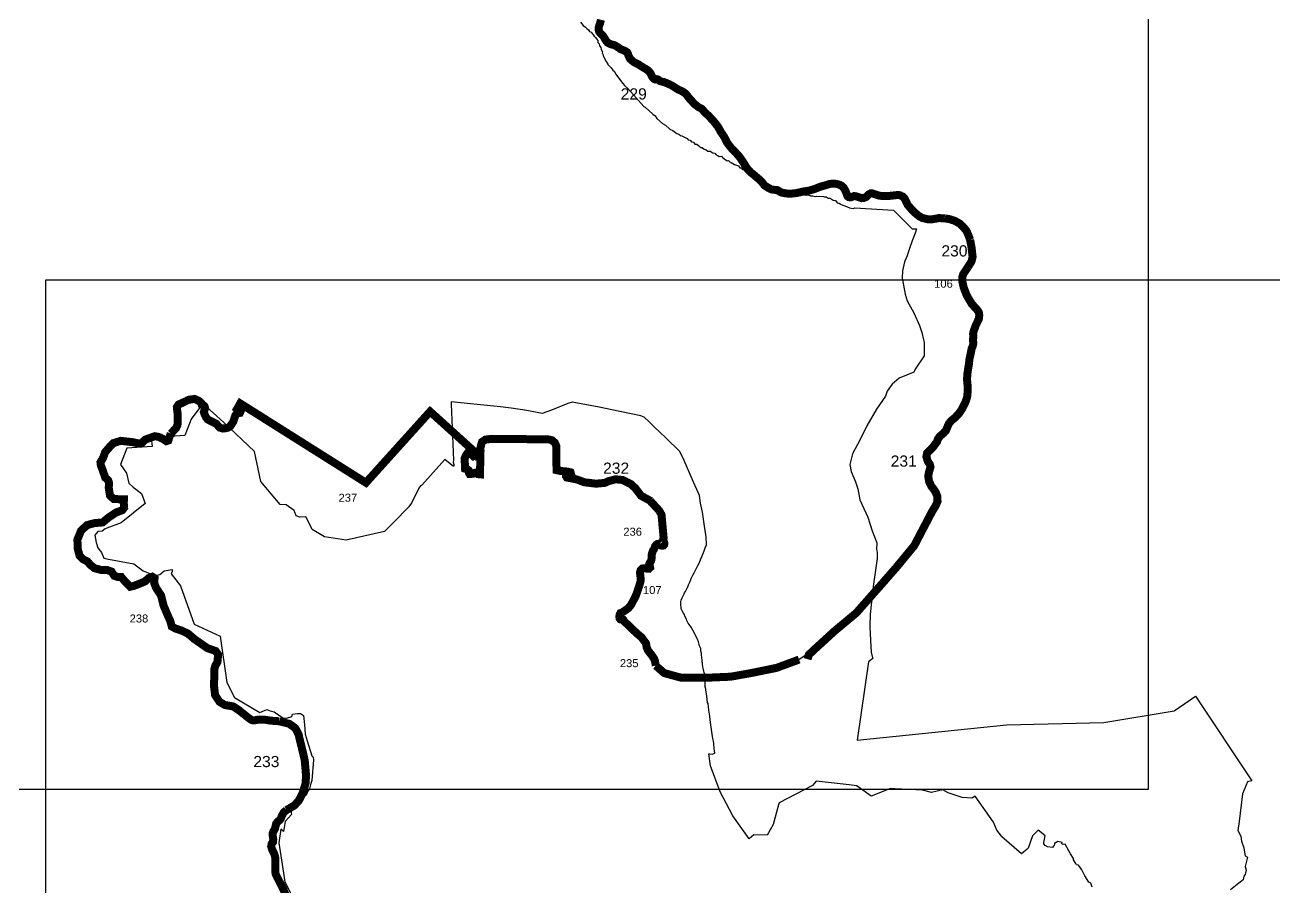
# Model space of a CAD drawing. Header units: metres. Extents: x 290946 to 378809, y 1824167 to 1998918.
# Drawn here: x 307250 to 315062, y 1911368 to 1916759 of the extents above; entities that cross this region are included whole.
import ezdxf

# ---------------------------------------------------------------- set-up
doc = ezdxf.new("R2010")
doc.units = ezdxf.units.M
for name, color, linetype in [('ARTIFICIALLY PROTECTED', 10, 'Continuous'), ('COASTLINE', 5, 'Continuous'), ('DISTRICT BOUNDRY', 86, 'Continuous'), ('NATURALLY PROTECTED', 3, 'Continuous'), ('UNPROTECTED', 130, 'Continuous'), ('UNPROTECTED DUE TO CREEK', 150, 'Continuous')]:
    doc.layers.add(name, color=color, linetype=linetype)
doc.styles.get("Standard").update_dxf_attribs({"font": 'arial.ttf'})
picture_1 = doc.add_image_def('image2.ecw', size_in_pixel=(310108, 856430))
picture_2 = doc.add_image_def('image4.ecw', size_in_pixel=(478612, 2026941.0))

msp = doc.modelspace()

# ---------------------------------------------------------------- linework, layer by layer
at = {"layer": 'ARTIFICIALLY PROTECTED', "const_width": 50, "flags": 128}
for points in [[(310630.3, 1913945.4), (310634.5, 1913950.9), (310657.4, 1913948.4), (310662, 1913953), (310659.5, 1913961.9), (310643, 1913966.1), (310593.5, 1913970.8), (310572.7, 1913975.4), (310571.5, 1914010.5), (310571, 1914125.1), (310561.1, 1914147.1), (310544.6, 1914162), (310527, 1914167), (310475.7, 1914168.6), (310255.9, 1914170), (310153.8, 1914169.7), (310128.5, 1914166.5), (310106.9, 1914152.7), (310102.1, 1914138.3), (310096.3, 1914113.4), (310097, 1914098.4), (310093.6, 1913949.3), (310080.1, 1913950.4), (310077.3, 1913953.1), (310070.8, 1913957.6), (310065.2, 1913959.6), (310057.3, 1913958.3), (310048.4, 1913952.5), (310028.3, 1913951.6), (310024.9, 1913958), (310021.4, 1913975.5), (310014.4, 1913981.3), (310005.5, 1913982.8), (310000.6, 1913984.3), (309997.6, 1914049.2), (310006.9, 1914069.6), (310021.6, 1914089.5), (310047.9, 1914066.4), (310053.2, 1914072.6), (310061.9, 1914067.3), (310065.3, 1914071.6), (310059.2, 1914077.2), (310065.3, 1914085.4), (309781.9, 1914341.8), (309380.9, 1913896.8), (308595.2, 1914392.7), (308575.9, 1914359), (308597.9, 1914343.8), (308593.1, 1914333.5), (308584.8, 1914332.1), (308573.8, 1914329.3), (308565.5, 1914319), (308551.1, 1914277), (308532.3, 1914249.3), (308518.3, 1914241), (308501.9, 1914237), (308487.1, 1914235.7), (308468.8, 1914240.7), (308445, 1914265.3), (308405.7, 1914285.3), (308390.9, 1914293.2), (308381.6, 1914305.9), (308371.9, 1914326.1), (308367.8, 1914338.6), (308369.9, 1914345), (308374.5, 1914359.1), (308374.8, 1914366.7), (308373.4, 1914371.9), (308369.9, 1914378.2), (308364.5, 1914381.9), (308354.9, 1914385.1), (308352, 1914394.1), (308338.2, 1914407.9), (308309.3, 1914420.9), (308272.7, 1914415.4), (308236.2, 1914397.5), (308210.1, 1914385.9), (308199.5, 1914370), (308201.6, 1914345.1), (308205.3, 1914322.4), (308205.3, 1914284.4), (308203.3, 1914258.1), (308194.3, 1914238.1), (308161.8, 1914204.3)], [(308161.8, 1914204.3), (308151.4, 1914178.7), (308145.9, 1914160.7), (308133.5, 1914156.6), (308109.2, 1914172.5), (308085.1, 1914183.5), (308061.6, 1914187.7), (308001.4, 1914166.3), (307981.4, 1914145.5), (307962.7, 1914141.4), (307923.3, 1914150.4), (307848, 1914158.7), (307803, 1914144.8), (307786.5, 1914129), (307750.5, 1914086.8), (307738.1, 1914050.9), (307722.2, 1914025.3), (307724.2, 1914005.3), (307735.3, 1913976.3), (307751.9, 1913928.6), (307770.5, 1913910.7), (307775.7, 1913894.8), (307773.5, 1913865), (307781.3, 1913816.4), (307804.5, 1913795.4), (307845.4, 1913793.2), (307868.6, 1913793.2), (307868.6, 1913793.2), (307867.5, 1913770), (307869.8, 1913740.1), (307857.6, 1913724.6), (307818.9, 1913710.3), (307772.4, 1913679.3), (307735.9, 1913648.4), (307683.9, 1913644), (307638.6, 1913631.8), (307601, 1913597.5), (307577.8, 1913541.2), (307580, 1913483.7), (307591.1, 1913440.6), (307612.1, 1913418.5), (307640.8, 1913404.1), (307658.5, 1913383.1), (307685.1, 1913362.1), (307730.4, 1913350), (307762.5, 1913351.1), (307791.2, 1913341.1), (307807.8, 1913314.6), (307831, 1913306.9), (307852.1, 1913306.9), (307873.1, 1913281.5), (307907.3, 1913246.1), (307930.6, 1913251.6), (307968.2, 1913266), (308001.3, 1913280.3), (308024.6, 1913301.4), (308045.6, 1913309.1), (308045.6, 1913309.1), (308059.9, 1913300.2), (308057.7, 1913269.3), (308068.8, 1913240.6), (308100.9, 1913190.8), (308116.3, 1913128.9), (308142, 1913067.5), (308158.6, 1913031), (308167.4, 1912997.8), (308190.7, 1912984.6), (308227.2, 1912972.4), (308268.1, 1912953.6), (308307.9, 1912919.4), (308390.8, 1912861.9), (308441.7, 1912844.2), (308457.2, 1912822.1), (308452.8, 1912774.6), (308440.6, 1912754.7), (308432.8, 1912728.2), (308434, 1912689.5), (308430.7, 1912632), (308438.4, 1912567.9), (308466.2, 1912526.5), (308499.4, 1912506.6), (308551.4, 1912497.7), (308587.9, 1912473.4), (308649.8, 1912423.7), (308668.6, 1912411.8), (308682, 1912410.1), (308704.8, 1912414.6), (308727.8, 1912415.8), (308749.7, 1912414.4), (308790.1, 1912408.3), (308837.6, 1912405)], [(311218, 1913510.7), (311225.3, 1913504.1), (311232.6, 1913502.9), (311240.2, 1913504.1), (311244.7, 1913509.2), (311246.1, 1913517.5), (311243.6, 1913526.4), (311238.9, 1913529.4), (311237.7, 1913533.7), (311238.7, 1913542.6), (311241.3, 1913552), (311228.1, 1913697), (311212.5, 1913723.6), (311157, 1913784.1)], [(311192.2, 1912752.7), (311187.2, 1912781), (311182.3, 1912795.3), (311174.7, 1912806.9), (311165, 1912820.7), (311144.7, 1912846.2), (311135, 1912867.4), (311133.2, 1912883.4), (311130.3, 1912893.6), (311103.5, 1912929.6), (311077.3, 1912951.7), (311042.9, 1912983.4), (311020, 1913006.5), (310996.8, 1913027.7)], [(308884.8, 1911849.8), (308868.3, 1911835.9), (308855.9, 1911814.9), (308849.1, 1911796.5), (308842, 1911786.1), (308831.4, 1911778.8), (308819.8, 1911764.2), (308815.7, 1911746.9), (308812.7, 1911732.8), (308802.6, 1911716.6), (308797.5, 1911703.2), (308798.8, 1911686.1), (308801.6, 1911666.2), (308800.1, 1911649.1), (308791.5, 1911638), (308788.7, 1911622.3), (308795, 1911601.3), (308808.2, 1911575.8), (308813.7, 1911556.2), (308815.2, 1911539.1), (308815.7, 1911500.2), (308814.4, 1911468.7), (308816.5, 1911449.3), (308828.1, 1911425.6), (308863, 1911358), (308879.9, 1911317.4)]]:
    msp.add_lwpolyline(points, dxfattribs=at)
at = {"layer": 'COASTLINE', "flags": 128}
msp.add_lwpolyline([(310845.3, 1916774.5), (310836.5, 1916748.2), (310834.8, 1916731.7), (310838.1, 1916718.9), (310844.4, 1916710), (310856, 1916698.4), (310864.1, 1916689.3), (310872.1, 1916676.8), (310879, 1916664.4), (310890.4, 1916649.7), (310909.5, 1916639.7), (310934, 1916633), (310953, 1916622.3), (310972.8, 1916608.3), (310987.7, 1916602.5), (311005.1, 1916594.1), (311013.3, 1916588.5), (311018.7, 1916578.5), (311021.6, 1916567.3), (311032, 1916547.5), (311054.6, 1916527.8), (311083, 1916513.8), (311115.5, 1916492.5), (311130.5, 1916484.4), (311142.7, 1916475.4), (311155.3, 1916463.1), (311162.1, 1916451.3), (311166.5, 1916442), (311169.8, 1916435.6), (311174.9, 1916428.6), (311179.6, 1916424.1), (311184.7, 1916420.1), (311188.8, 1916418.8), (311194.1, 1916420.2), (311199, 1916420.8), (311204.6, 1916419.3), (311207.7, 1916416.6), (311214.5, 1916411), (311221.2, 1916407.6), (311232.7, 1916404.6), (311247.1, 1916401.2), (311268.8, 1916392.3), (311290.6, 1916382), (311305.5, 1916372.8), (311319, 1916363.8), (311332.9, 1916355.3), (311350, 1916348.4), (311365, 1916339.7), (311377.6, 1916330.7), (311387, 1916319.9), (311397.9, 1916305.6), (311413.8, 1916287.4), (311434.2, 1916265.2), (311460.7, 1916244.6), (311470.3, 1916239.9), (311476.6, 1916237.1), (311481.3, 1916233.8), (311487.7, 1916226.2), (311495, 1916217.2), (311502.7, 1916209.8), (311519.8, 1916193.5), (311545.1, 1916167.7), (311563.7, 1916145.4), (311581, 1916122.9), (311599, 1916090.3), (311616.5, 1916065.5), (311626.4, 1916047), (311638.1, 1916024.1), (311658.6, 1915996.2), (311695.6, 1915957.1), (311714.5, 1915936.1), (311730.1, 1915914.2), (311750.8, 1915881.5), (311765.4, 1915858.6), (311787.3, 1915835.8), (311797, 1915829.2), (311823.5, 1915806.6), (311846.1, 1915787.5), (311860, 1915771.8), (311870.8, 1915757.3), (311879.4, 1915750.6), (311896.8, 1915740.2), (311913.7, 1915731.6), (311928.9, 1915728.7), (311938.7, 1915728.2), (311948.4, 1915727.5), (311956.8, 1915724.6), (311967.8, 1915716.1), (311979, 1915711.6), (311995.1, 1915708), (312014.3, 1915705.5), (312045.8, 1915705.5), (312074.7, 1915708.8), (312111.3, 1915717.5), (312153.5, 1915724.3), (312184.1, 1915733.6), (312218.7, 1915747.4), (312251.6, 1915756.7), (312278.1, 1915764.9), (312298.8, 1915767.7), (312322.4, 1915765.6), (312341.3, 1915760.2), (312352, 1915754.8), (312366.3, 1915742.2), (312378.6, 1915720.1), (312387.8, 1915695.6), (312391.9, 1915686.7), (312398.1, 1915682.7), (312409.2, 1915681.5), (312418.7, 1915684.7), (312431.3, 1915689.4), (312442.5, 1915688.7), (312462.9, 1915681.7), (312478.4, 1915676.3), (312489.4, 1915676.8), (312506.5, 1915683.6), (312521.9, 1915698.8), (312533.6, 1915705.6), (312547, 1915705.6), (312573.2, 1915697.1), (312591, 1915691.5), (312620.6, 1915689.2), (312654, 1915690.6), (312685, 1915694.1), (312706.3, 1915696.4), (312718, 1915694.3), (312734.1, 1915687.1), (312746.8, 1915674.4), (312757.2, 1915654.3), (312766.1, 1915634.9), (312781.8, 1915616.4), (312807.1, 1915588.9), (312837.1, 1915564.3), (312859.1, 1915552.1), (312894.2, 1915543.9), (312919.8, 1915544.2), (312961.2, 1915551.7), (312998.3, 1915550.3), (313029.5, 1915545), (313058.4, 1915535.6), (313092.3, 1915516.9), (313111.4, 1915499.1), (313133.7, 1915472.4), (313145.7, 1915445.3), (313156.8, 1915415.9), (313165.7, 1915367.4), (313172.2, 1915309.3), (313171.4, 1915304), (313164.7, 1915279.4), (313139.1, 1915239.4), (313113.8, 1915201.4), (313107.5, 1915180.3), (313108.7, 1915153), (313116.4, 1915118), (313135.8, 1915067.9), (313166.9, 1915015.1), (313195, 1914984.8), (313205, 1914972.6), (313210.6, 1914963.4), (313213.1, 1914952.9), (313213.6, 1914941.5), (313211.4, 1914921.2), (313191.9, 1914880.8), (313182.2, 1914853.9), (313178.5, 1914844.4), (313176, 1914833.8), (313175.2, 1914826.8), (313176.3, 1914818.5), (313177.4, 1914811.8), (313177, 1914804.9), (313175.3, 1914799.2), (313174.5, 1914792.4), (313175, 1914783.7), (313176.8, 1914773.9), (313176.2, 1914764.1), (313173.1, 1914752.1), (313169.2, 1914741.9), (313166.1, 1914735.3), (313164, 1914723), (313161, 1914708.3), (313157.8, 1914692.3), (313153.1, 1914671.9), (313151.1, 1914656.7), (313150.2, 1914645.7), (313146, 1914618.3), (313139.5, 1914578.6), (313138.5, 1914563.3), (313137.7, 1914545.4), (313138.6, 1914523.2), (313139.9, 1914514.6), (313142.4, 1914499.7), (313141.7, 1914469.8), (313138.1, 1914432.3), (313127, 1914400.2), (313106.5, 1914358.4), (313086.4, 1914328.9), (313064, 1914305.2), (313038.4, 1914284.3), (313023.6, 1914265.9), (313006, 1914224.1), (312990.8, 1914206.8), (312968.3, 1914187.8), (312955.4, 1914169.9), (312950.9, 1914154.5), (312942.1, 1914142.4), (312923.6, 1914118.1), (312910.3, 1914103.6), (312887.9, 1914082.6), (312883.3, 1914060.1), (312892.3, 1914030.6), (312904.5, 1914012.6), (312909, 1913993.9), (312901.3, 1913970.2), (312894.9, 1913939.4), (312900, 1913905.4), (312914.1, 1913875.2), (312929.5, 1913855.6), (312942.5, 1913835.5), (312951.2, 1913812.8), (312953.2, 1913780.6), (312943.3, 1913756.3), (312917.8, 1913714.2), (312807.5, 1913503.2), (312694.8, 1913366.5), (312606.5, 1913265.4), (312445.1, 1913082.1), (312308.4, 1912968), (312180.7, 1912851.3), (312088, 1912790.9), (311946.9, 1912738.8), (311788.9, 1912706.6), (311660, 1912683.6), (311520.4, 1912677.5), (311350.1, 1912677.5), (311244.2, 1912706.6), (311192.2, 1912752.7), (311187.2, 1912781), (311182.3, 1912795.3), (311174.7, 1912806.9), (311165, 1912820.7), (311144.7, 1912846.2), (311135, 1912867.4), (311133.2, 1912883.4), (311130.3, 1912893.6), (311103.5, 1912929.6), (311077.3, 1912951.7), (311042.9, 1912983.4), (311020, 1913006.5), (310991.9, 1913032.1), (310991, 1913037.3), (310989.2, 1913039.7), (310981.5, 1913040.7), (310972.8, 1913041.6), (310969.9, 1913043), (310966.2, 1913048.8), (310964.5, 1913057.7), (310966.8, 1913072.9), (310971, 1913081.5), (310980.8, 1913084.4), (310999, 1913096.8), (311020.8, 1913112.1), (311038.4, 1913133.9), (311066.4, 1913187.6), (311076.6, 1913214.1), (311096.6, 1913276.7), (311097.7, 1913293.3), (311096.3, 1913314.3), (311093.5, 1913334), (311097.9, 1913350.9), (311107.4, 1913360.1), (311123, 1913361.7), (311140.1, 1913358.8), (311149, 1913358.5), (311156.9, 1913366.2), (311155.1, 1913376.7), (311151.1, 1913386.5), (311154.3, 1913394.9), (311163.5, 1913409.4), (311166, 1913422.4), (311165.8, 1913440.8), (311168.1, 1913452.3), (311172.4, 1913466), (311175.4, 1913473.5), (311181.2, 1913480.4), (311187.4, 1913498.7), (311195.7, 1913509.4), (311202.3, 1913513.7), (311208.8, 1913514.7), (311218, 1913510.7), (311225.3, 1913504.1), (311232.6, 1913502.9), (311240.2, 1913504.1), (311244.7, 1913509.2), (311246.1, 1913517.5), (311243.6, 1913526.4), (311238.9, 1913529.4), (311237.7, 1913533.7), (311238.7, 1913542.6), (311241.3, 1913552), (311228.1, 1913697), (311212.5, 1913723.6), (311156.2, 1913784.9), (311100.8, 1913814.9), (311064.4, 1913862.3), (311036.4, 1913888.5), (310985.7, 1913913.5), (310942.1, 1913918.5), (310895.4, 1913906), (310873.4, 1913895.8), (310818.8, 1913890.7), (310746, 1913899.6), (310696.9, 1913917.8), (310636.2, 1913929.3), (310630.7, 1913938.6), (310630.3, 1913945.4), (310634.5, 1913950.9), (310657.4, 1913948.4), (310662, 1913953), (310659.5, 1913961.9), (310643, 1913966.1), (310593.5, 1913970.8), (310572.7, 1913975.4), (310571.5, 1914010.5), (310571, 1914125.1), (310561.1, 1914147.1), (310544.6, 1914162), (310527, 1914167), (310475.7, 1914168.6), (310255.9, 1914170), (310153.8, 1914169.7), (310128.5, 1914166.5), (310106.9, 1914152.7), (310102.1, 1914138.3), (310096.3, 1914113.4), (310097, 1914098.4), (310093.6, 1913949.3), (310080.1, 1913950.4), (310077.3, 1913953.1), (310070.8, 1913957.6), (310065.2, 1913959.6), (310057.3, 1913958.3), (310048.4, 1913952.5), (310028.3, 1913951.6), (310024.9, 1913958), (310021.4, 1913975.5), (310014.4, 1913981.3), (310005.5, 1913982.8), (310000.6, 1913984.3), (309997.6, 1914049.2), (310006.9, 1914069.6), (310021.6, 1914089.5), (310047.9, 1914066.4), (310053.2, 1914072.6), (310061.9, 1914067.3), (310065.3, 1914071.6), (310059.2, 1914077.2), (310065.3, 1914085.4), (309781.9, 1914341.8), (309380.9, 1913896.8), (308595.2, 1914392.7), (308575.9, 1914359), (308597.9, 1914343.8), (308593.1, 1914333.5), (308584.8, 1914332.1), (308573.8, 1914329.3), (308565.5, 1914319), (308551.1, 1914277), (308532.3, 1914249.3), (308518.3, 1914241), (308501.9, 1914237), (308487.1, 1914235.7), (308468.8, 1914240.7), (308445, 1914265.3), (308405.7, 1914285.3), (308390.9, 1914293.2), (308381.6, 1914305.9), (308371.9, 1914326.1), (308367.8, 1914338.6), (308369.9, 1914345), (308374.5, 1914359.1), (308374.8, 1914366.7), (308373.4, 1914371.9), (308369.9, 1914378.2), (308364.5, 1914381.9), (308354.9, 1914385.1), (308352, 1914394.1), (308338.2, 1914407.9), (308309.3, 1914420.9), (308272.7, 1914415.4), (308236.2, 1914397.5), (308210.1, 1914385.9), (308199.5, 1914370), (308201.6, 1914345.1), (308205.3, 1914322.4), (308205.3, 1914284.4), (308203.3, 1914258.1), (308194.3, 1914238.1), (308161.8, 1914204.3), (308151.4, 1914178.7), (308145.9, 1914160.7), (308133.5, 1914156.6), (308109.2, 1914172.5), (308085.1, 1914183.5), (308061.6, 1914187.7), (308001.4, 1914166.3), (307981.4, 1914145.5), (307962.7, 1914141.4), (307923.3, 1914150.4), (307848, 1914158.7), (307803, 1914144.8), (307786.5, 1914129), (307750.5, 1914086.8), (307738.1, 1914050.9), (307722.2, 1914025.3), (307724.2, 1914005.3), (307735.3, 1913976.3), (307751.9, 1913928.6), (307770.5, 1913910.7), (307775.7, 1913894.8), (307773.5, 1913865), (307781.3, 1913816.4), (307804.5, 1913795.4), (307845.4, 1913793.2), (307868.6, 1913793.2), (307868.6, 1913793.2), (307867.5, 1913770), (307869.8, 1913740.1), (307857.6, 1913724.6), (307818.9, 1913710.3), (307772.4, 1913679.3), (307735.9, 1913648.4), (307683.9, 1913644), (307638.6, 1913631.8), (307601, 1913597.5), (307577.8, 1913541.2), (307580, 1913483.7), (307591.1, 1913440.6), (307612.1, 1913418.5), (307640.8, 1913404.1), (307658.5, 1913383.1), (307685.1, 1913362.1), (307730.4, 1913350), (307762.5, 1913351.1), (307791.2, 1913341.1), (307807.8, 1913314.6), (307831, 1913306.9), (307852.1, 1913306.9), (307873.1, 1913281.5), (307907.3, 1913246.1), (307930.6, 1913251.6), (307968.2, 1913266), (308001.3, 1913280.3), (308024.6, 1913301.4), (308045.6, 1913309.1), (308045.6, 1913309.1), (308059.9, 1913300.2), (308057.7, 1913269.3), (308068.8, 1913240.6), (308100.9, 1913190.8), (308116.3, 1913128.9), (308142, 1913067.5), (308158.6, 1913031), (308167.4, 1912997.8), (308190.7, 1912984.6), (308227.2, 1912972.4), (308268.1, 1912953.6), (308307.9, 1912919.4), (308390.8, 1912861.9), (308441.7, 1912844.2), (308457.2, 1912822.1), (308452.8, 1912774.6), (308440.6, 1912754.7), (308432.8, 1912728.2), (308434, 1912689.5), (308430.7, 1912632), (308438.4, 1912567.9), (308466.2, 1912526.5), (308499.4, 1912506.6), (308551.4, 1912497.7), (308587.9, 1912473.4), (308649.8, 1912423.7), (308668.6, 1912411.8), (308682, 1912410.1), (308704.8, 1912414.6), (308727.8, 1912415.8), (308749.7, 1912414.4), (308790.1, 1912408.3), (308837.6, 1912405), (308901.3, 1912389.1), (308923.9, 1912373.5), (308939.1, 1912361.7), (308949.7, 1912343.9), (308960, 1912321.6), (308985.3, 1912217.2), (308998.4, 1912160.8), (309006, 1912073.5), (309004.8, 1912019.7), (308985.3, 1911955.4), (308961.3, 1911908.6), (308933.8, 1911878.6), (308884.8, 1911849.8), (308868.3, 1911835.9), (308855.9, 1911814.9), (308849.1, 1911796.5), (308842, 1911786.1), (308831.4, 1911778.8), (308819.8, 1911764.2), (308815.7, 1911746.9), (308812.7, 1911732.8), (308802.6, 1911716.6), (308797.5, 1911703.2), (308798.8, 1911686.1), (308801.6, 1911666.2), (308800.1, 1911649.1), (308791.5, 1911638), (308788.7, 1911622.3), (308795, 1911601.3), (308808.2, 1911575.8), (308813.7, 1911556.2), (308815.2, 1911539.1), (308815.7, 1911500.2), (308814.4, 1911468.7), (308816.5, 1911449.3), (308828.1, 1911425.6), (308863, 1911358)], dxfattribs=at)
at = {"layer": 'DISTRICT BOUNDRY'}
for points in [[(310722.4, 1916777.9, 0), (310739.3, 1916756.4, 0), (310752.6, 1916746.6, 0), (310760.9, 1916736.8, 0), (310772.2, 1916729, 0), (310777.8, 1916719.4, 0), (310789.3, 1916713.6, 0), (310794.1, 1916705.5, 0), (310798.4, 1916702.4, 0), (310803.8, 1916695.8, 0), (310807.8, 1916689.6, 0), (310813.5, 1916684.9, 0), (310815.8, 1916680.4, 0), (310824.1, 1916670.9, 0), (310829.9, 1916661.7, 0), (310830.9, 1916650.3, 0), (310837.8, 1916641.7, 0), (310840.8, 1916628.8, 0), (310848.2, 1916618.2, 0), (310850.4, 1916605.3, 0), (310858.4, 1916590.9, 0), (310857.8, 1916583.8, 0), (310857.7, 1916583.2, 0), (310858.4, 1916581.8, 0), (310863, 1916573.2, 0), (310863.3, 1916567, 0), (310864.6, 1916562.8, 0), (310882, 1916530.7, 0), (310892.8, 1916514.1, 0), (310891.7, 1916513, 0), (310913.7, 1916491.3, 0), (310923.2, 1916476.6, 0), (310932, 1916469.7, 0), (310943.2, 1916451.3, 0), (310979, 1916404.7, 0), (310997.3, 1916381.1, 0), (311018.3, 1916361.5, 0), (311052.9, 1916323.1, 0), (311084.1, 1916286.5, 0), (311118.2, 1916249, 0), (311125.4, 1916245.6, 0), (311173.5, 1916202.5, 0), (311188.8, 1916190.6, 0), (311199.1, 1916174.8, 0), (311234.5, 1916143.8, 0), (311252.8, 1916132.6, 0), (311280.7, 1916108.7, 0), (311299.3, 1916099.1, 0), (311323, 1916080.1, 0), (311336.7, 1916075.7, 0), (311346.6, 1916068.2, 0), (311356, 1916066.3, 0), (311387.9, 1916050.2, 0), (311395.7, 1916042, 0), (311407.2, 1916038.8, 0), (311416, 1916029.2, 0), (311427.7, 1916025.8, 0), (311437.1, 1916014.7, 0), (311449.2, 1916013.8, 0), (311462.2, 1916003.8, 0), (311472.6, 1915993.4, 0), (311482, 1915992.7, 0), (311494.2, 1915982.1, 0), (311506.9, 1915978.9, 0), (311517.8, 1915971.3, 0), (311531.2, 1915970.3, 0), (311548.6, 1915959.1, 0), (311560.4, 1915957.7, 0), (311570.7, 1915946.8, 0), (311580, 1915943.6, 0), (311588.4, 1915938, 0), (311603.4, 1915938.5, 0), (311608.9, 1915931.2, 0), (311638.8, 1915910.4, 0), (311647.2, 1915911, 0), (311655.4, 1915903.7, 0), (311663.2, 1915900.4, 0), (311684.5, 1915887.3, 0), (311708.2, 1915878.3, 0), (311718.4, 1915866.6, 0), (311727.4, 1915866.3, 0), (311734.8, 1915856, 0), (311745.1, 1915852.6, 0), (311752.4, 1915843.6, 0), (311762.3, 1915842.3, 0), (311773.8, 1915834.1, 0), (311790.4, 1915830, 0), (311801.6, 1915819, 0), (311812.4, 1915814.7, 0), (311821.8, 1915808.4, 0), (311830.1, 1915805.9, 0), (311857.7, 1915781.1, 0), (311870.7, 1915774.2, 0), (311902.5, 1915746.1, 0), (311911, 1915745.2, 0), (311919.6, 1915733.5, 0), (311935.2, 1915725.4, 0), (311955.5, 1915712.4, 0), (311989.8, 1915703.3, 0), (311999.9, 1915698.8, 0), (312009, 1915702.9, 0), (312023.5, 1915694.7, 0), (312036.6, 1915699.7, 0), (312049.4, 1915698.8, 0), (312060.3, 1915705, 0), (312077.3, 1915707.7, 0), (312103.1, 1915704.7, 0), (312115.9, 1915697.3, 0), (312136.1, 1915694.7, 0), (312145, 1915696.5, 0), (312158.7, 1915690.4, 0), (312173.2, 1915691.5, 0), (312189.5, 1915686.3, 0), (312197.1, 1915688.3, 0), (312239.6, 1915686.9, 0), (312245.6, 1915683.7, 0), (312256.4, 1915684.5, 0), (312269.8, 1915676.4, 0), (312281.3, 1915675.6, 0), (312301.7, 1915664.8, 0), (312315.4, 1915660.8, 0), (312326.8, 1915647.5, 0), (312337.9, 1915645.2, 0), (312351, 1915637.2, 0), (312366.8, 1915630, 0), (312384.7, 1915624.5, 0), (312402.4, 1915616, 0), (312425.1, 1915612.2, 0), (312428.1, 1915611.9, 0), (312435.8, 1915615.5, 0), (312677.7, 1915601, 0), (312795.1, 1915484.7, 0), (312821.9, 1915484.8, 0), (312813.8, 1915458.5, 0), (312795.1, 1915409.4, 0), (312777.9, 1915362, 0), (312777.9, 1915361.7, 0), (312769.8, 1915335.8, 0), (312763.3, 1915316.4, 0), (312745.9, 1915277.3, 0), (312733.2, 1915222.5, 0), (312731.9, 1915177, 0), (312740.1, 1915132.2, 0), (312750.9, 1915076.3, 0), (312764.1, 1915035.3, 0), (312804.4, 1914959.3, 0), (312840.5, 1914879.3, 0), (312854.5, 1914837.1, 0), (312865.4, 1914790.5, 0), (312869.7, 1914773.4, 0), (312869.9, 1914690.2, 0), (312812.9, 1914606, 0), (312808.8, 1914596.6, 0), (312805.3, 1914588.7, 0), (312714.2, 1914550.3, 0), (312669.7, 1914514.1, 0), (312638.2, 1914470, 0), (312628.2, 1914438.4, 0), (312571.2, 1914357.3, 0), (312511.2, 1914253.4, 0), (312470, 1914166.2, 0), (312421, 1914078.3, 0), (312404.4, 1914011.4, 0), (312413.6, 1913967, 0), (312440.4, 1913902.1, 0), (312454.5, 1913858, 0), (312466.8, 1913790.4, 0), (312518.1, 1913680.4, 0), (312545.1, 1913596.4, 0), (312573.8, 1913520.2, 0), (312571.9, 1913479.8, 0), (312576.5, 1913461.8, 0), (312575.5, 1913423.6, 0), (312551.3, 1913247.2, 0), (312532, 1913074.6, 0), (312530.4, 1912997.5, 0), (312533.7, 1912909.1, 0), (312539.1, 1912836.4, 0), (312546.6, 1912802.5, 0), (312548.4, 1912797.9, 0), (312521.7, 1912776.4, 0), (312451.7, 1912285.8, 0), (313384.1, 1912382.7, 0), (313992.2, 1912397.2, 0), (314432.3, 1912469.8, 0), (314565.2, 1912561.9, 0), (314917.7, 1912033.4, 0), (314889.2, 1912026, 0), (314859.4, 1911952, 0), (314837.1, 1911777.1, 0), (314830.1, 1911722.6, 0), (314849.1, 1911685.9, 0), (314852.1, 1911655, 0), (314867.5, 1911614, 0), (314868.1, 1911610.5, 0), (314876.2, 1911562.7, 0), (314890.5, 1911554, 0), (314875.8, 1911496.5, 0), (314882.4, 1911472.8, 0), (314876, 1911447.4, 0), (314867.3, 1911435.3, 0), (314862.2, 1911413.8, 0), (314836.9, 1911393.3, 0), (314783.5, 1911350.1, 0)], [(313919.2, 1911366.9, 0), (313910.1, 1911391.8, 0), (313897.9, 1911399, 0), (313874.5, 1911439.2, 0), (313854.9, 1911474.8, 0), (313834.4, 1911504.8, 0), (313822.3, 1911507.7, 0), (313817.7, 1911515, 0), (313803.1, 1911537.8, 0), (313803.3, 1911546.9, 0), (313784.4, 1911575.2, 0), (313772.7, 1911594.2, 0), (313750.3, 1911636.7, 0), (313737.6, 1911633.9, 0), (313729, 1911637.5, 0), (313733, 1911646.8, 0), (313704.4, 1911652.1, 0), (313683.9, 1911639.7, 0), (313681.8, 1911627, 0), (313676.8, 1911624.5, 0), (313671, 1911616.2, 0), (313639.4, 1911619.3, 0), (313626, 1911627.3, 0), (313618.3, 1911639.2, 0), (313617.2, 1911646.7, 0), (313626.1, 1911687.8, 0), (313601.1, 1911708.7, 0), (313581.8, 1911724.8, 0), (313546.9, 1911688.8, 0), (313520.2, 1911610.5, 0), (313512.4, 1911604.3, 0), (313478.3, 1911576.7, 0), (313355, 1911681.8, 0), (313352.3, 1911685.4, 0), (313323.4, 1911723.5, 0), (313303.6, 1911773.2, 0), (313187.8, 1911937.3, 0), (313166.6, 1911924.1, 0), (313106.8, 1911927.9, 0), (313020, 1911956.5, 0), (312985.4, 1911975.7, 0), (312915.6, 1911960.3, 0), (312859.5, 1911973.1, 0), (312689.1, 1911982.1, 0), (312659.9, 1911983.6, 0), (312539.2, 1911937.4, 0), (312456.8, 1911994.7, 0), (312446.4, 1912001.9, 0), (312400.2, 1912007, 0), (312194, 1912029.7, 0), (312171.7, 1912003.4, 0), (311963.5, 1911895.5, 0), (311959.9, 1911882.5, 0), (311926.4, 1911760.3, 0), (311887.6, 1911692.2, 0), (311804.9, 1911695.1, 0), (311775.2, 1911668.9, 0), (311672.8, 1911813.9, 0), (311652.1, 1911853.1, 0), (311593.8, 1911963.8, 0), (311534.8, 1912126.7, 0), (311523.3, 1912200.4, 0), (311530.3, 1912201.3, 0), (311545.5, 1912198.5, 0), (311555.5, 1912203.4, 0), (311561.3, 1912205, 0), (311559.4, 1912220.9, 0), (311557.5, 1912232.6, 0), (311554.3, 1912266.1, 0), (311552.6, 1912279.5, 0), (311549, 1912297.9, 0), (311547.4, 1912309, 0), (311545, 1912323.3, 0), (311541.5, 1912353.8, 0), (311536.6, 1912383.6, 0), (311532.6, 1912414.4, 0), (311529.2, 1912436.2, 0), (311527.9, 1912448.7, 0), (311523.6, 1912474.6, 0), (311518.8, 1912516.1, 0), (311516.2, 1912522.4, 0), (311511, 1912562.7, 0), (311504.7, 1912602.1, 0), (311502.1, 1912619.5, 0), (311500.8, 1912619.2, 0), (311500.7, 1912629.6, 0), (311500.4, 1912645.5, 0), (311500.1, 1912653.5, 0), (311500.5, 1912664.8, 0), (311503.2, 1912681.6, 0), (311500.8, 1912690.9, 0), (311497.9, 1912700, 0), (311495, 1912709.5, 0), (311491.9, 1912718.5, 0), (311488.2, 1912736.1, 0), (311486.3, 1912745.9, 0), (311484.4, 1912761.2, 0), (311484.1, 1912770.3, 0), (311482.9, 1912776.3, 0), (311481.7, 1912786.5, 0), (311479.6, 1912803, 0), (311477.9, 1912820.8, 0), (311477.4, 1912830, 0), (311475.6, 1912836.3, 0), (311474.5, 1912843.6, 0), (311474.3, 1912853.1, 0), (311473.8, 1912859.9, 0), (311471.6, 1912865.2, 0), (311467.9, 1912872.7, 0), (311464.4, 1912880.5, 0), (311463.4, 1912886, 0), (311459.8, 1912901.7, 0), (311452.2, 1912919.4, 0), (311443.6, 1912937.3, 0), (311433.7, 1912955.9, 0), (311423.5, 1912974.6, 0), (311413, 1912993.3, 0), (311407.6, 1913002.6, 0), (311400.5, 1913011.1, 0), (311395.4, 1913019.4, 0), (311387.3, 1913035.6, 0), (311383.6, 1913043.7, 0), (311375.7, 1913058.2, 0), (311368.8, 1913074, 0), (311365.3, 1913081.8, 0), (311357.4, 1913096.1, 0), (311351.9, 1913108.4, 0), (311350.7, 1913112.8, 0), (311350, 1913121.1, 0), (311348, 1913128.5, 0), (311347.9, 1913136.2, 0), (311349.8, 1913153.1, 0), (311351.9, 1913161.5, 0), (311357.1, 1913176.2, 0), (311363.1, 1913190.1, 0), (311369.3, 1913202.1, 0), (311372.5, 1913207.4, 0), (311377.1, 1913215.9, 0), (311381.8, 1913224.7, 0), (311389.5, 1913242.2, 0), (311393.7, 1913251.4, 0), (311397.3, 1913257.4, 0), (311405.5, 1913275.1, 0), (311407.6, 1913280.1, 0), (311409.4, 1913284.6, 0), (311415.3, 1913301.7, 0), (311423.5, 1913317.9, 0), (311432.8, 1913333.4, 0), (311441.4, 1913350.1, 0), (311445.7, 1913358.4, 0), (311448.9, 1913366.5, 0), (311455.3, 1913380, 0), (311463.1, 1913394.6, 0), (311494.7, 1913470.8, 0), (311501.3, 1913488.7, 0), (311508.7, 1913508.8, 0), (311507.1, 1913559, 0), (311500.6, 1913597.1, 0), (311497.3, 1913624.7, 0), (311483.6, 1913711.8, 0), (311471.9, 1913769.8, 0), (311464.7, 1913816, 0), (311421.8, 1913915.1, 0), (311369.1, 1914034.9, 0), (311343.3, 1914092.7, 0), (311254.5, 1914177.6, 0), (311182.5, 1914246.8, 0), (311150.3, 1914277.3, 0), (311119.4, 1914305.9, 0), (311098.2, 1914314.6, 0), (310968.1, 1914342.1, 0), (310838.6, 1914368.3, 0), (310670.4, 1914400.5, 0), (310641.7, 1914391.3, 0), (310540.2, 1914351, 0), (310482.8, 1914329.9, 0), (310385.8, 1914347.5, 0), (310288, 1914363.2, 0), (310221.1, 1914372, 0), (310034.5, 1914389.2, 0), (309914.3, 1914401.8, 0), (309913.3, 1914398.4, 0), (309913.4, 1914394.3, 0), (309912.8, 1914388.4, 0), (309928.4, 1914038.4, 0), (309926, 1914024.5, 0), (309929.5, 1914011.7, 0), (309930.5, 1914004, 0), (309930.6, 1914003.8, 0), (309928, 1913997.9, 0), (309874.2, 1914041.8, 0), (309731, 1913880.5, 0), (309721.2, 1913877.1, 0), (309712, 1913863.4, 0), (309667.4, 1913773.8, 0), (309648.4, 1913746.1, 0), (309553.7, 1913648.3, 0), (309496.4, 1913592.1, 0), (309258.4, 1913538.2, 0), (309121.5, 1913557.4, 0), (309045.4, 1913605.1, 0), (309034.1, 1913626.5, 0), (309004.3, 1913683.2, 0), (308968.2, 1913680.6, 0), (308944.2, 1913688.7, 0), (308932.9, 1913723.8, 0), (308882.3, 1913759.3, 0), (308843.9, 1913760.6, 0), (308787.8, 1913826.8, 0), (308767.3, 1913851.5, 0), (308723.6, 1913905.1, 0), (308685.2, 1914091, 0), (308490.2, 1914274.8, 0), (308361.2, 1914392.2, 0), (308288.3, 1914294.4, 0), (308248.5, 1914191.3, 0), (308038.1, 1914177.7, 0), (308044.9, 1914124.1, 0), (307886.6, 1914112.1, 0), (307846.9, 1914009.7, 0), (307884.6, 1913956, 0), (307899.9, 1913893.3, 0), (307925.9, 1913869.1, 0), (307978.6, 1913828.9, 0), (308000.6, 1913766.1, 0), (307852.1, 1913646.9, 0), (307761.7, 1913613.1, 0), (307752, 1913609.1, 0), (307732.9, 1913592.9, 0), (307706.3, 1913592.7, 0), (307687.5, 1913569.7, 0), (307694.3, 1913523, 0), (307706.4, 1913489.9, 0), (307727.6, 1913460.8, 0), (307743.6, 1913425.1, 0), (307772.9, 1913419.2, 0), (307931.2, 1913389.3, 0), (307988.7, 1913346.4, 0), (308062, 1913315.6, 0), (308093.9, 1913322.1, 0), (308120.4, 1913345, 0), (308170, 1913354.9, 0), (308170.5, 1913342, 0), (308164.2, 1913327, 0), (308222.4, 1913250.9, 0), (308308.2, 1913011.7, 0), (308469.5, 1912936.3, 0), (308511.2, 1912646.8, 0), (308559.2, 1912553.8, 0), (308718.6, 1912460.2, 0), (308762.4, 1912478.7, 0), (308782, 1912469.8, 0), (308807.3, 1912463, 0), (308861, 1912426.1, 0), (308881.8, 1912423.6, 0), (308904.6, 1912431.5, 0), (308917.4, 1912435.6, 0), (308921.2, 1912449.8, 0), (308952.9, 1912454.4, 0), (308971.6, 1912453.2, 0), (308990.1, 1912440.6, 0), (308997.2, 1912383.4, 0), (308999.1, 1912356.2, 0), (309001.5, 1912323.3, 0), (309012.7, 1912283.2, 0), (309043.4, 1912187.8, 0), (309050.8, 1912180.4, 0), (309053.5, 1912162.9, 0), (309043.5, 1912033.6, 0), (309035.6, 1912015, 0), (309028.4, 1911981.4, 0), (309017.6, 1911967.7, 0), (309007.6, 1911942.6, 0), (308980.9, 1911923.4, 0), (308951.2, 1911893, 0), (308939.4, 1911876.9, 0), (308911, 1911846.8, 0), (308916.7, 1911821.9, 0), (308875.5, 1911779.1, 0), (308866.5, 1911715.4, 0), (308849.8, 1911730.6, 0), (308835.7, 1911643.7, 0), (308873.2, 1911399.8, 0), (308891.3, 1911369.1, 0), (308931.2, 1911285.7, 0)]]:
    msp.add_polyline3d(points, dxfattribs=at)
at = {"layer": 'NATURALLY PROTECTED', "const_width": 50, "flags": 128}
for points in [[(310849.5, 1916792.2), (310845.3, 1916774.5), (310836.5, 1916748.2), (310834.8, 1916731.7), (310838.1, 1916718.9), (310844.4, 1916710), (310856, 1916698.4), (310864.1, 1916689.3), (310872.1, 1916676.8), (310879, 1916664.4), (310890.4, 1916649.7), (310909.5, 1916639.7), (310934, 1916633), (310953, 1916622.3), (310972.8, 1916608.3), (310987.7, 1916602.5), (311005.1, 1916594.1), (311013.3, 1916588.5), (311018.7, 1916578.5), (311021.6, 1916567.3), (311032, 1916547.5), (311054.6, 1916527.8), (311083, 1916513.8), (311115.5, 1916492.5), (311130.5, 1916484.4), (311142.7, 1916475.4), (311155.3, 1916463.1), (311162.1, 1916451.3), (311166.5, 1916442), (311169.8, 1916435.6), (311174.9, 1916428.6), (311179.6, 1916424.1), (311184.7, 1916420.1), (311188.8, 1916418.8), (311194.1, 1916420.2), (311199, 1916420.8), (311204.6, 1916419.3), (311207.7, 1916416.6), (311214.5, 1916411), (311221.2, 1916407.6), (311232.7, 1916404.6), (311247.1, 1916401.2), (311268.8, 1916392.3), (311290.6, 1916382), (311305.5, 1916372.8), (311319, 1916363.8), (311332.9, 1916355.3), (311350, 1916348.4), (311365, 1916339.7), (311377.6, 1916330.7), (311387, 1916319.9), (311397.9, 1916305.6), (311413.8, 1916287.4), (311434.2, 1916265.2), (311460.7, 1916244.6), (311470.3, 1916239.9), (311476.6, 1916237.1), (311481.3, 1916233.8), (311487.7, 1916226.2), (311495, 1916217.2), (311502.7, 1916209.8), (311519.8, 1916193.5), (311545.1, 1916167.7), (311563.7, 1916145.4), (311581, 1916122.9), (311599, 1916090.3), (311616.5, 1916065.5), (311626.4, 1916047), (311638.1, 1916024.1), (311658.6, 1915996.2), (311695.6, 1915957.1), (311714.5, 1915936.1), (311730.1, 1915914.2), (311750.8, 1915881.5), (311765.4, 1915858.6), (311787.3, 1915835.8), (311797, 1915829.2), (311823.5, 1915806.6), (311846.1, 1915787.5), (311860, 1915771.8), (311870.8, 1915757.3), (311879.4, 1915750.6), (311896.8, 1915740.2), (311913.7, 1915731.6), (311928.9, 1915728.7), (311938.7, 1915728.2), (311948.4, 1915727.5), (311956.8, 1915724.6), (311967.8, 1915716.1), (311979, 1915711.6), (311995.1, 1915708), (312014.3, 1915705.5), (312045.8, 1915705.5), (312074.7, 1915708.8), (312111.3, 1915717.5), (312153.5, 1915724.3), (312184.1, 1915733.6), (312218.7, 1915747.4), (312251.6, 1915756.7), (312278.1, 1915764.9), (312298.8, 1915767.7), (312322.4, 1915765.6), (312341.3, 1915760.2), (312352, 1915754.8), (312366.3, 1915742.2), (312378.6, 1915720.1), (312387.8, 1915695.6), (312391.9, 1915686.7), (312398.1, 1915682.7), (312409.2, 1915681.5), (312418.7, 1915684.7), (312431.3, 1915689.4), (312442.5, 1915688.7), (312462.9, 1915681.7), (312478.4, 1915676.3), (312489.4, 1915676.8), (312506.5, 1915683.6), (312521.9, 1915698.8), (312533.6, 1915705.6), (312547, 1915705.6), (312573.2, 1915697.1), (312591, 1915691.5), (312620.6, 1915689.2), (312654, 1915690.6), (312685, 1915694.1), (312706.3, 1915696.4), (312718, 1915694.3), (312734.1, 1915687.1), (312746.8, 1915674.4), (312757.2, 1915654.3), (312766.1, 1915634.9), (312781.8, 1915616.4), (312807.1, 1915588.9), (312837.1, 1915564.3), (312859.1, 1915552.1), (312894.2, 1915543.9), (312919.8, 1915544.2), (312955.8, 1915550.7), (312961.2, 1915551.7), (312998.3, 1915550.3)], [(313156.8, 1915415.9), (313165.7, 1915367.4), (313172.2, 1915309.3), (313171.4, 1915304), (313164.7, 1915279.4), (313143.3, 1915245.9)], [(313198.5, 1914980.5), (313205, 1914972.6), (313210.6, 1914963.4), (313213.1, 1914952.9), (313213.6, 1914941.5), (313211.4, 1914921.2), (313191.9, 1914880.8), (313182.2, 1914853.9), (313178.5, 1914844.4), (313176, 1914833.8), (313175.2, 1914826.8), (313176.3, 1914818.5), (313177.4, 1914811.8), (313177, 1914804.9), (313175.3, 1914799.2), (313174.5, 1914792.4), (313175, 1914783.7), (313176.8, 1914773.9), (313176.2, 1914764.1), (313173.1, 1914752.1), (313169.2, 1914741.9), (313166.1, 1914735.3), (313164, 1914723), (313161, 1914708.3), (313157.8, 1914692.3), (313153.1, 1914671.9), (313151.1, 1914656.7), (313150.2, 1914645.7), (313146, 1914618.3), (313139.5, 1914578.6), (313138.5, 1914563.3), (313137.7, 1914545.4), (313138.6, 1914523.2), (313139.9, 1914514.6), (313142.4, 1914499.7), (313141.7, 1914469.8), (313138.1, 1914432.3), (313127, 1914400.2), (313106.5, 1914358.4), (313086.4, 1914328.9), (313064, 1914305.2), (313061.9, 1914303.5), (313038.4, 1914284.3), (313023.6, 1914265.9), (313006, 1914224.1), (312990.8, 1914206.8), (312968.3, 1914187.8), (312955.4, 1914169.9), (312950.9, 1914154.5), (312942.1, 1914142.4), (312923.6, 1914118.1), (312910.3, 1914103.6), (312887.9, 1914082.6), (312883.3, 1914060.1), (312892.3, 1914030.6), (312904.5, 1914012.6), (312909, 1913993.9), (312901.3, 1913970.2), (312894.9, 1913939.4), (312900, 1913905.4), (312914.1, 1913875.2), (312926.6, 1913859.4), (312929.5, 1913855.6), (312942.5, 1913835.5), (312951.2, 1913812.8), (312953.2, 1913780.6), (312943.3, 1913756.3), (312917.8, 1913714.2), (312807.5, 1913503.2), (312694.8, 1913366.5), (312606.5, 1913265.4), (312445.1, 1913082.1), (312308.4, 1912968), (312180.7, 1912851.3), (312148.5, 1912820.8), (312140.9, 1912793.3)], [(311157, 1913784.1), (311156.2, 1913784.9), (311100.8, 1913814.9), (311064.4, 1913862.3), (311036.4, 1913888.5), (310985.7, 1913913.5), (310942.1, 1913918.5), (310895.4, 1913906), (310873.4, 1913895.8), (310818.8, 1913890.7), (310746, 1913899.6), (310696.9, 1913917.8), (310636.2, 1913929.3), (310630.7, 1913938.6), (310630.3, 1913945.4)], [(308837.6, 1912405), (308901.3, 1912389.1), (308923.9, 1912373.5), (308939.1, 1912361.7), (308949.7, 1912343.9), (308960, 1912321.6), (308985.3, 1912217.2), (308998.4, 1912160.8), (309006, 1912073.5), (309004.8, 1912019.7), (308985.3, 1911955.4), (308961.3, 1911908.6), (308933.8, 1911878.6), (308884.8, 1911849.8)]]:
    msp.add_lwpolyline(points, dxfattribs=at)
at = {"layer": 'UNPROTECTED', "const_width": 50, "flags": 128}
for points in [[(313143.3, 1915245.9), (313139.1, 1915239.4), (313113.8, 1915201.4), (313107.5, 1915180.3), (313108.7, 1915153), (313116.4, 1915118), (313135.8, 1915067.9), (313166.9, 1915015.1), (313195, 1914984.8), (313198.5, 1914980.5)], [(310996.8, 1913027.7), (310991.9, 1913032.1), (310991, 1913037.3), (310989.2, 1913039.7), (310981.5, 1913040.7), (310972.8, 1913041.6), (310969.9, 1913043), (310966.2, 1913048.8), (310964.5, 1913057.7), (310966.8, 1913072.9), (310971, 1913081.5), (310980.8, 1913084.4), (310999, 1913096.8), (311020.8, 1913112.1), (311038.4, 1913133.9), (311066.4, 1913187.6), (311076.6, 1913214.1), (311096.6, 1913276.7), (311097.7, 1913293.3), (311096.3, 1913314.3), (311093.5, 1913334), (311097.9, 1913350.9), (311107.4, 1913360.1), (311123, 1913361.7), (311140.1, 1913358.8), (311149, 1913358.5), (311156.9, 1913366.2), (311155.1, 1913376.7), (311151.1, 1913386.5), (311154.3, 1913394.9), (311163.5, 1913409.4), (311166, 1913422.4), (311165.8, 1913440.8), (311168.1, 1913452.3), (311172.4, 1913466), (311175.4, 1913473.5), (311181.2, 1913480.4), (311187.4, 1913498.7), (311195.7, 1913509.4), (311202.3, 1913513.7), (311208.8, 1913514.7), (311218, 1913510.7)]]:
    msp.add_lwpolyline(points, dxfattribs=at)
at = {"layer": 'UNPROTECTED DUE TO CREEK', "const_width": 50, "flags": 128}
for points in [[(312998.3, 1915550.3), (313029.5, 1915545), (313058.4, 1915535.6), (313092.3, 1915516.9), (313111.4, 1915499.1), (313133.7, 1915472.4), (313145.7, 1915445.3), (313156.8, 1915415.9)], [(311192.2, 1912752.7), (311244.2, 1912706.6), (311350.1, 1912677.5), (311520.4, 1912677.5), (311660, 1912683.6), (311788.9, 1912706.6), (311946.9, 1912738.8), (312088, 1912790.9)]]:
    msp.add_lwpolyline(points, dxfattribs=at)

# ---------------------------------------------------------------- texts
at = {"layer": 'ARTIFICIALLY PROTECTED', "char_height": 50, "attachment_point": 1}
for s, width, insert in [('237', 230.938, (309209.6, 1913828)), ('236', 146.292, (310989.5, 1913615.3)), ('238', 230.938, (307904.1, 1913072.7)), ('235', 84.374, (310967.9, 1912793.3))]:
    msp.add_mtext_dynamic_manual_height_columns(s, width=width, gutter_width=1, heights=[74.2], dxfattribs=dict(at, insert=insert))
at = {"layer": 'NATURALLY PROTECTED', "char_height": 70, "attachment_point": 1}
for s, width, heights, insert in [('229', 95.172, [0], (310973.1, 1916363.4)), ('230', 286.963, [114.1], (312977.2, 1915381.7)), ('231', 95.172, [0], (312660.3, 1914067.1)), ('232', 210.152, [0], (310863, 1914022.6)), ('233', 95.172, [0], (308677.1, 1912188))]:
    msp.add_mtext_dynamic_manual_height_columns(s, width=width, gutter_width=1, heights=heights, dxfattribs=dict(at, insert=insert))
at = {"layer": 'UNPROTECTED', "char_height": 50, "attachment_point": 1}
for s, width, insert in [('106', 252.843, (312931.9, 1915166.3)), ('107', 229.795, (311112, 1913250.6))]:
    msp.add_mtext_dynamic_manual_height_columns(s, width=width, gutter_width=1, heights=[0], dxfattribs=dict(at, insert=insert))

# ---------------------------------------------------------------- pictures from other files: only their frames are drawn
image = msp.add_image(picture_1, insert=(302143.4, 1911978.4), size_in_units=(12125.2, 33486.4))
image.dxf.flags = 7
image = msp.add_image(picture_2, insert=(307379.5, 1854357.6), size_in_units=(14358.4, 60808.2))
image.dxf.flags = 7

doc.saveas('drawing.dxf')
